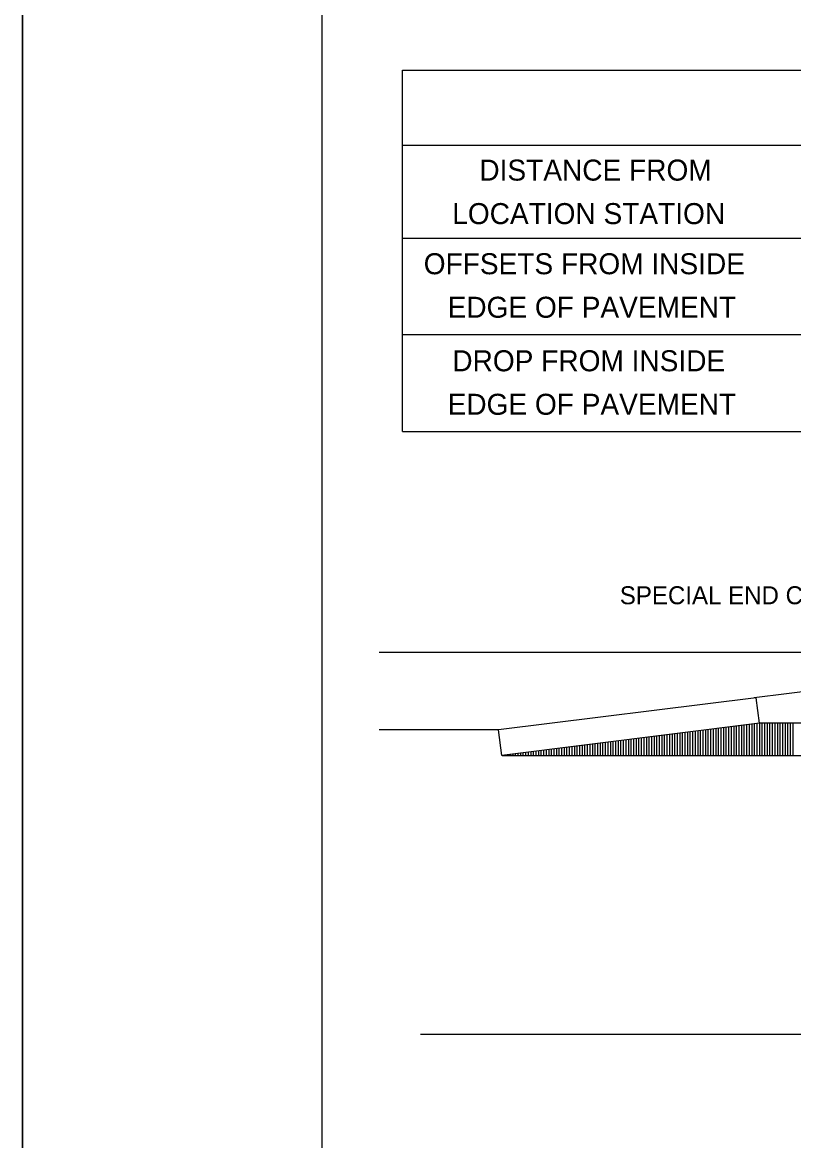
# Model space of a CAD drawing. Extents: x 1875357 to 1890680, y 2257528 to 2269761.
# Drawn here: x 1882157.4 to 1882414.6, y 2268018.4 to 2268391.1 of the extents above; entities that cross this region are included whole.
import ezdxf

# ---------------------------------------------------------------- set-up
doc = ezdxf.new("R2010")
doc.units = 0
for name, color, linetype in [('Design_PR_EOP', 7, 'Continuous'), ('Drainage_PR', 7, 'Continuous'), ('Drainage_PR_Pipe Culvert', 7, 'Continuous'), ('Level 23', 7, 'Continuous'), ('Sheets_50 Reference Boundary', 7, 'Continuous'), ('Sheets_General Details', 7, 'Continuous'), ('Sheets_Printer Plotting Border', 7, 'Continuous'), ('Topo_Ditch Line', 7, 'Continuous'), ('Topo_EOP', 7, 'Continuous')]:
    doc.layers.add(name, color=color, linetype=linetype)

msp = doc.modelspace()

# ---------------------------------------------------------------- linework, layer by layer
at = {"layer": 'Design_PR_EOP'}
msp.add_line((1882745.7, 2268181.1), (1882276.36, 2268181.1), dxfattribs=at)
at = {"layer": 'Drainage_PR'}
for p, q in [((1882402.17, 2268166.05), (1882316.23, 2268155.33)), ((1882403.23, 2268157.54), (1882402.17, 2268166.04)), ((1882317.29, 2268146.8), (1882316.23, 2268155.3)), ((1882403.23, 2268157.54), (1882317.29, 2268146.82))]:
    msp.add_line(p, q, dxfattribs=at)
for points in [[(1882377.6, 2268146.82), (1882377.6, 2268154.34)], [(1882378.46, 2268146.82), (1882378.46, 2268154.34)], [(1882379.32, 2268146.82), (1882379.32, 2268154.55)], [(1882380.17, 2268146.82), (1882380.17, 2268154.67)], [(1882381.03, 2268146.82), (1882381.03, 2268154.77)], [(1882381.89, 2268146.82), (1882381.89, 2268154.87)], [(1882382.75, 2268146.82), (1882382.75, 2268154.87)], [(1882383.6, 2268146.82), (1882383.6, 2268155.09)], [(1882384.46, 2268146.82), (1882384.46, 2268155.2)], [(1882385.32, 2268146.82), (1882385.32, 2268155.3)], [(1882386.17, 2268146.82), (1882386.17, 2268155.41)], [(1882387.03, 2268146.82), (1882387.03, 2268155.41)], [(1882387.89, 2268146.82), (1882387.89, 2268155.63)], [(1882388.74, 2268146.82), (1882388.74, 2268155.73)], [(1882389.6, 2268146.82), (1882389.6, 2268155.84)], [(1882390.46, 2268146.82), (1882390.46, 2268155.94)], [(1882391.32, 2268146.82), (1882391.32, 2268155.94)], [(1882392.17, 2268146.82), (1882392.17, 2268156.16)], [(1882393.03, 2268146.82), (1882393.03, 2268156.27)], [(1882393.89, 2268146.82), (1882393.89, 2268156.37)], [(1882394.74, 2268146.82), (1882394.74, 2268156.48)], [(1882395.6, 2268146.82), (1882395.6, 2268156.48)], [(1882396.46, 2268146.82), (1882396.46, 2268156.7)], [(1882397.31, 2268146.82), (1882397.31, 2268156.8)], [(1882398.17, 2268146.82), (1882398.17, 2268156.91)], [(1882399.03, 2268146.82), (1882399.03, 2268157.01)], [(1882399.89, 2268146.82), (1882399.89, 2268157.01)], [(1882400.74, 2268146.82), (1882400.74, 2268157.23)], [(1882401.6, 2268146.82), (1882401.6, 2268157.34)], [(1882402.46, 2268146.82), (1882402.46, 2268157.44)], [(1882403.31, 2268146.82), (1882403.31, 2268157.54)], [(1882404.17, 2268146.82), (1882404.17, 2268157.54)], [(1882405.03, 2268146.82), (1882405.03, 2268157.54)], [(1882405.88, 2268146.82), (1882405.88, 2268157.54)], [(1882406.74, 2268146.82), (1882406.74, 2268157.54)], [(1882407.6, 2268146.82), (1882407.6, 2268157.54)], [(1882408.46, 2268146.82), (1882408.46, 2268157.54)], [(1882409.31, 2268146.82), (1882409.31, 2268157.54)], [(1882410.17, 2268146.82), (1882410.17, 2268157.54)], [(1882411.03, 2268146.82), (1882411.03, 2268157.54)], [(1882411.88, 2268146.82), (1882411.88, 2268157.54)], [(1882412.74, 2268146.82), (1882412.74, 2268157.54)], [(1882413.6, 2268146.82), (1882413.6, 2268157.54)], [(1882414.45, 2268146.82), (1882414.45, 2268157.54)], [(1882347.61, 2268146.82), (1882347.61, 2268150.6)], [(1882348.47, 2268146.82), (1882348.47, 2268150.6)], [(1882349.32, 2268146.82), (1882349.32, 2268150.81)], [(1882350.18, 2268146.82), (1882350.18, 2268150.91)], [(1882351.04, 2268146.82), (1882351.04, 2268151.02)], [(1882351.89, 2268146.82), (1882351.89, 2268151.13)], [(1882352.75, 2268146.82), (1882352.75, 2268151.13)], [(1882353.61, 2268146.82), (1882353.61, 2268151.34)], [(1882354.46, 2268146.82), (1882354.46, 2268151.45)], [(1882355.32, 2268146.82), (1882355.32, 2268151.56)], [(1882356.18, 2268146.82), (1882356.18, 2268151.67)], [(1882357.04, 2268146.82), (1882357.04, 2268151.67)], [(1882357.89, 2268146.82), (1882357.89, 2268151.88)], [(1882358.75, 2268146.82), (1882358.75, 2268151.98)], [(1882359.61, 2268146.82), (1882359.61, 2268152.1)], [(1882360.46, 2268146.82), (1882360.46, 2268152.2)], [(1882361.32, 2268146.82), (1882361.32, 2268152.2)], [(1882362.18, 2268146.82), (1882362.18, 2268152.41)], [(1882363.03, 2268146.82), (1882363.03, 2268152.52)], [(1882363.89, 2268146.82), (1882363.89, 2268152.63)], [(1882364.75, 2268146.82), (1882364.75, 2268152.74)], [(1882365.61, 2268146.82), (1882365.61, 2268152.74)], [(1882366.46, 2268146.82), (1882366.46, 2268152.95)], [(1882367.32, 2268146.82), (1882367.32, 2268153.06)], [(1882368.18, 2268146.82), (1882368.18, 2268153.17)], [(1882369.03, 2268146.82), (1882369.03, 2268153.27)], [(1882369.89, 2268146.82), (1882369.89, 2268153.27)], [(1882370.75, 2268146.82), (1882370.75, 2268153.48)], [(1882371.6, 2268146.82), (1882371.6, 2268153.59)], [(1882372.46, 2268146.82), (1882372.46, 2268153.7)], [(1882373.32, 2268146.82), (1882373.32, 2268153.81)], [(1882374.18, 2268146.82), (1882374.18, 2268153.81)], [(1882375.03, 2268146.82), (1882375.03, 2268154.02)], [(1882375.89, 2268146.82), (1882375.89, 2268154.13)], [(1882376.75, 2268146.82), (1882376.75, 2268154.24)], [(1882317.61, 2268146.82), (1882317.61, 2268146.85)], [(1882319.33, 2268146.82), (1882319.33, 2268147.06)], [(1882320.18, 2268146.82), (1882320.18, 2268147.17)], [(1882321.04, 2268146.82), (1882321.04, 2268147.28)], [(1882321.9, 2268146.82), (1882321.9, 2268147.38)], [(1882322.76, 2268146.82), (1882322.76, 2268147.38)], [(1882323.61, 2268146.82), (1882323.61, 2268147.6)], [(1882323.61, 2268146.82), (1882323.61, 2268147.38)], [(1882324.47, 2268146.82), (1882324.47, 2268147.71)], [(1882325.33, 2268146.82), (1882325.33, 2268147.81)], [(1882326.18, 2268146.82), (1882326.18, 2268147.92)], [(1882327.04, 2268146.82), (1882327.04, 2268147.92)], [(1882327.9, 2268146.82), (1882327.9, 2268148.14)], [(1882328.75, 2268146.82), (1882328.75, 2268148.24)], [(1882329.61, 2268146.82), (1882329.61, 2268148.35)], [(1882330.47, 2268146.82), (1882330.47, 2268148.45)], [(1882331.33, 2268146.82), (1882331.33, 2268148.45)], [(1882332.18, 2268146.82), (1882332.18, 2268148.67)], [(1882333.04, 2268146.82), (1882333.04, 2268148.78)], [(1882333.9, 2268146.82), (1882333.9, 2268148.88)], [(1882334.75, 2268146.82), (1882334.75, 2268148.99)], [(1882335.61, 2268146.82), (1882335.61, 2268148.99)], [(1882336.47, 2268146.82), (1882336.47, 2268149.21)], [(1882337.32, 2268146.82), (1882337.32, 2268149.31)], [(1882338.18, 2268146.82), (1882338.18, 2268149.41)], [(1882339.04, 2268146.82), (1882339.04, 2268149.52)], [(1882339.9, 2268146.82), (1882339.9, 2268149.52)], [(1882340.75, 2268146.82), (1882340.75, 2268149.74)], [(1882341.61, 2268146.82), (1882341.61, 2268149.84)], [(1882342.47, 2268146.82), (1882342.47, 2268149.95)], [(1882343.32, 2268146.82), (1882343.32, 2268150.06)], [(1882344.18, 2268146.82), (1882344.18, 2268150.06)], [(1882345.04, 2268146.82), (1882345.04, 2268150.27)], [(1882345.89, 2268146.82), (1882345.89, 2268150.38)], [(1882346.75, 2268146.82), (1882346.75, 2268150.48)]]:
    msp.add_lwpolyline(points, dxfattribs=at)
at = {"layer": 'Drainage_PR_Pipe Culvert'}
for p, q in [((1882747.23, 2268157.54), (1882403.23, 2268157.54)), ((1882317.46, 2268146.82), (1882747.49, 2268146.82))]:
    msp.add_line(p, q, dxfattribs=at)
at = {"layer": 'Sheets_50 Reference Boundary'}
msp.add_lwpolyline([(1882257.4, 2268715.69), (1883832.4, 2268715.69), (1883832.4, 2267715.7), (1882257.4, 2267715.7)], close=True, dxfattribs=at)
at = {"layer": 'Sheets_General Details'}
for p, q in [((1882284.2, 2268254.77), (1882284.2, 2268375.23)), ((1882284.2, 2268375.23), (1882823.63, 2268375.23)), ((1882284.2, 2268350.17), (1882823.63, 2268350.17)), ((1882284.2, 2268319.17), (1882823.63, 2268319.17)), ((1882284.2, 2268287.1), (1882823.63, 2268287.1)), ((1882284.2, 2268254.77), (1882823.63, 2268254.77))]:
    msp.add_line(p, q, dxfattribs=at)
msp.add_lwpolyline([(1882257.4, 2268715.7), (1883832.4, 2268715.7), (1883832.4, 2267665.7), (1882257.4, 2267665.7)], close=True, dxfattribs=at)
at = {"layer": 'Sheets_Printer Plotting Border'}
for points in [[(1880457.4, 2267640.7), (1882157.4, 2267640.7), (1882157.4, 2268740.7), (1880457.4, 2268740.7)], [(1882157.4, 2267640.7), (1883857.4, 2267640.7), (1883857.4, 2268740.7), (1882157.4, 2268740.7)]]:
    msp.add_lwpolyline(points, close=True, dxfattribs=at)
at = {"layer": 'Topo_Ditch Line'}
for p, q in [((1882471.33, 2268174.68), (1882401.51, 2268165.96)), ((1882316.23, 2268155.3), (1882276.36, 2268155.3))]:
    msp.add_line(p, q, dxfattribs=at)
at = {"layer": 'Topo_EOP'}
msp.add_line((1882290.24, 2268053.95), (1883042.11, 2268053.95), dxfattribs=at)

# ---------------------------------------------------------------- texts
at = {"layer": 'Level 23'}
for s, height, p in [('DISTANCE FROM', 7, (1882309.81, 2268338.4)), ('LOCATION STATION', 7, (1882300.77, 2268323.9)), ('OFFSETS FROM INSIDE', 7, (1882291.26, 2268307.19)), ('EDGE OF PAVEMENT', 7, (1882299.22, 2268292.69)), ('DROP FROM INSIDE', 7, (1882300.79, 2268274.85)), ('EDGE OF PAVEMENT', 7, (1882299.22, 2268260.35)), ('SPECIAL END CAP', 6, (1882356.65, 2268197.2))]:
    msp.add_text(s, height=height, dxfattribs=at).set_placement(p)

doc.saveas('drawing.dxf')
